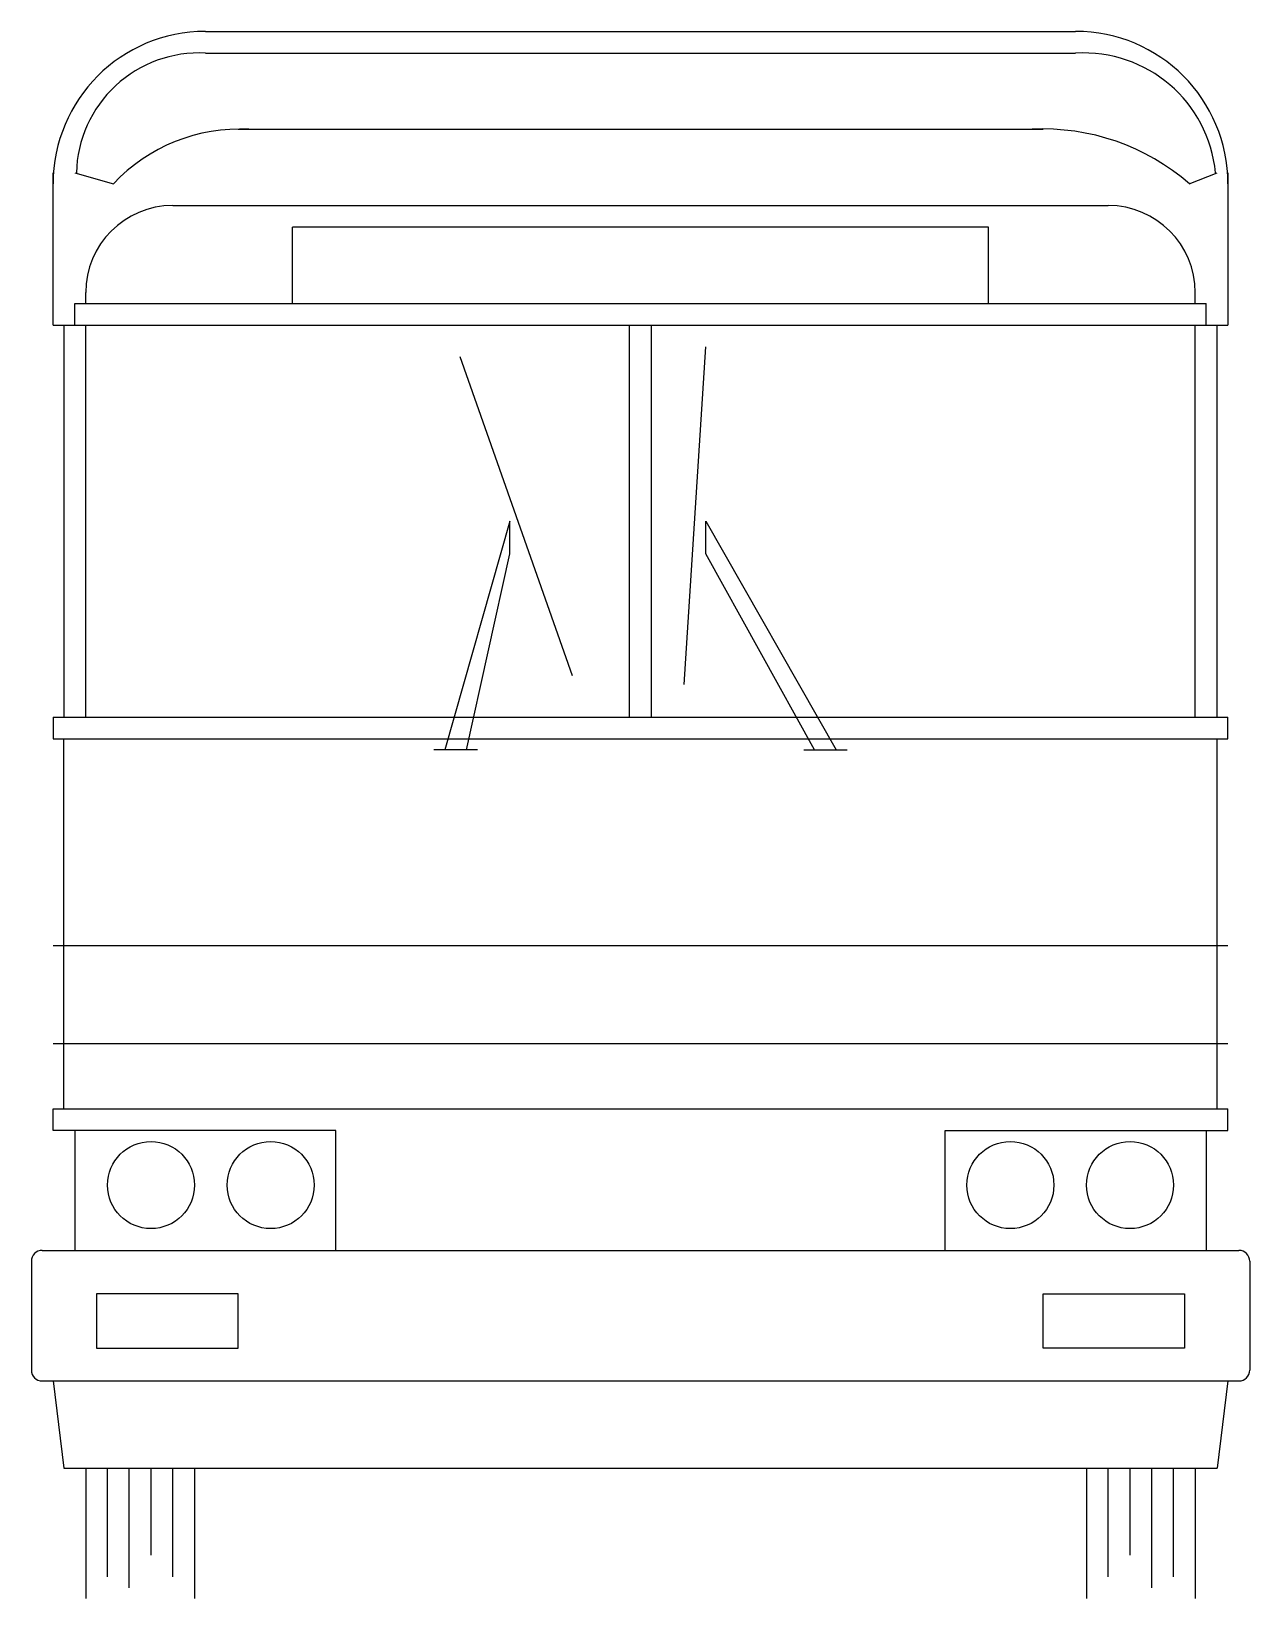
# Model space of a CAD drawing. Header units: millimetres. Extents: x -3171.37 to -3169.13, y 1919.51 to 1922.39.
import ezdxf

# ---------------------------------------------------------------- set-up
doc = ezdxf.new("R2010")
doc.units = ezdxf.units.MM
doc.header["$LTSCALE"] = 10
doc.layers.add('Veículos', color=2, linetype='Continuous')

msp = doc.modelspace()

# ---------------------------------------------------------------- linework, layer by layer
at = {"layer": 'Veículos'}
for p, q in [((-3171.0532, 1922.3922), (-3169.4532, 1922.3922)), ((-3171.0532, 1922.3522), (-3169.4532, 1922.3522)), ((-3170.9932, 1922.2122), (-3169.5132, 1922.2122)), ((-3171.3332, 1921.8522), (-3171.3332, 1922.1322)), ((-3171.2932, 1922.1322), (-3171.2223, 1922.1122)), ((-3169.2442, 1922.1122), (-3169.1932, 1922.1322)), ((-3169.1732, 1922.1322), (-3169.1732, 1921.8522)), ((-3171.1132, 1922.0722), (-3169.3932, 1922.0722)), ((-3169.6132, 1922.0322), (-3170.8932, 1922.0322)), ((-3170.8932, 1921.8922), (-3170.8932, 1922.0322)), ((-3169.6132, 1921.8922), (-3169.6132, 1922.0322)), ((-3171.2732, 1921.8922), (-3171.2732, 1921.9122)), ((-3169.2332, 1921.8922), (-3169.2332, 1921.9122)), ((-3171.2932, 1921.8922), (-3169.2132, 1921.8922)), ((-3171.2932, 1921.8522), (-3171.2932, 1921.8922)), ((-3169.2132, 1921.8522), (-3169.2132, 1921.8922)), ((-3171.3332, 1921.8522), (-3169.1732, 1921.8522)), ((-3171.3132, 1921.8522), (-3171.3132, 1921.1322)), ((-3171.2732, 1921.1322), (-3171.2732, 1921.8522)), ((-3170.2732, 1921.1322), (-3170.2732, 1921.8522)), ((-3170.2332, 1921.1322), (-3170.2332, 1921.8522)), ((-3169.2332, 1921.1322), (-3169.2332, 1921.8522)), ((-3169.1932, 1921.1322), (-3169.1932, 1921.8522)), ((-3170.1732, 1921.1922), (-3170.1332, 1921.8122)), ((-3170.3782, 1921.2081), (-3170.5845, 1921.7941)), ((-3170.4932, 1921.4922), (-3170.6132, 1921.0722)), ((-3170.4932, 1921.4322), (-3170.4932, 1921.4922)), ((-3170.1332, 1921.4922), (-3169.8932, 1921.0722)), ((-3170.1332, 1921.4322), (-3170.1332, 1921.4922)), ((-3170.5732, 1921.0722), (-3170.4932, 1921.4322)), ((-3169.9332, 1921.0722), (-3170.1332, 1921.4322)), ((-3171.3332, 1921.1322), (-3169.1732, 1921.1322)), ((-3171.3332, 1921.1322), (-3171.3332, 1921.0922)), ((-3169.1732, 1921.0922), (-3169.1732, 1921.1322)), ((-3171.3332, 1921.0922), (-3169.1732, 1921.0922)), ((-3171.3132, 1920.4122), (-3171.3132, 1921.0922)), ((-3169.1932, 1920.4122), (-3169.1932, 1921.0922)), ((-3170.5532, 1921.0722), (-3170.6332, 1921.0722)), ((-3169.9532, 1921.0722), (-3169.8732, 1921.0722)), ((-3171.3332, 1920.7122), (-3169.1732, 1920.7122)), ((-3171.3332, 1920.5322), (-3169.1732, 1920.5322)), ((-3171.3332, 1920.3722), (-3171.3332, 1920.4122)), ((-3171.3332, 1920.4122), (-3169.1732, 1920.4122)), ((-3169.1732, 1920.3722), (-3169.1732, 1920.4122)), ((-3170.8132, 1920.3722), (-3171.3332, 1920.3722)), ((-3171.2932, 1920.3722), (-3171.2932, 1920.1522)), ((-3170.8132, 1920.1522), (-3170.8132, 1920.3722)), ((-3169.6932, 1920.3722), (-3169.1732, 1920.3722)), ((-3169.6932, 1920.1522), (-3169.6932, 1920.3722)), ((-3169.2132, 1920.3722), (-3169.2132, 1920.1522)), ((-3171.3732, 1920.1322), (-3171.3732, 1919.9322)), ((-3171.3532, 1920.1522), (-3169.1532, 1920.1522)), ((-3169.1332, 1920.1322), (-3169.1332, 1919.9322)), ((-3171.2532, 1920.0722), (-3171.2532, 1919.9722)), ((-3170.9932, 1920.0722), (-3171.2532, 1920.0722)), ((-3170.9932, 1919.9722), (-3170.9932, 1920.0722)), ((-3169.5132, 1920.0722), (-3169.2532, 1920.0722)), ((-3169.5132, 1919.9722), (-3169.5132, 1920.0722)), ((-3169.2532, 1920.0722), (-3169.2532, 1919.9722)), ((-3171.2532, 1919.9722), (-3170.9932, 1919.9722)), ((-3169.2532, 1919.9722), (-3169.5132, 1919.9722)), ((-3171.3532, 1919.9122), (-3169.1532, 1919.9122)), ((-3171.3332, 1919.9122), (-3171.3132, 1919.7522)), ((-3169.1732, 1919.9122), (-3169.1932, 1919.7522)), ((-3171.3132, 1919.7522), (-3169.1932, 1919.7522)), ((-3171.2732, 1919.7522), (-3171.2732, 1919.5122)), ((-3171.2332, 1919.5522), (-3171.2332, 1919.7522)), ((-3171.1932, 1919.5322), (-3171.1932, 1919.7522)), ((-3171.1532, 1919.5922), (-3171.1532, 1919.7522)), ((-3171.1132, 1919.5522), (-3171.1132, 1919.7522)), ((-3171.0732, 1919.7522), (-3171.0732, 1919.5122)), ((-3169.4332, 1919.7522), (-3169.4332, 1919.5122)), ((-3169.3932, 1919.5522), (-3169.3932, 1919.7522)), ((-3169.3532, 1919.5922), (-3169.3532, 1919.7522)), ((-3169.3132, 1919.5322), (-3169.3132, 1919.7522)), ((-3169.2732, 1919.5522), (-3169.2732, 1919.7522)), ((-3169.2332, 1919.7522), (-3169.2332, 1919.5122))]:
    msp.add_line(p, q, dxfattribs=at)
for centre in [(-3171.1532, 1920.2722), (-3170.9332, 1920.2722), (-3169.5732, 1920.2722), (-3169.3532, 1920.2722)]:
    msp.add_circle(centre, 0.08, dxfattribs=at)
for centre, radius, start, end in [((-3171.0532, 1922.1122), 0.28, 90, 180), ((-3169.4532, 1922.1122), 0.28, 0, 90), ((-3171.0649, 1922.127), 0.2255, 87.0413, 178.667), ((-3169.4386, 1922.109), 0.2436, 5.462, 93.4371), ((-3170.9898, 1921.8932), 0.3194, 87.0318, 136.7173), ((-3169.5132, 1921.8023), 0.4105, 49.0412, 92.7949), ((-3171.1132, 1921.9122), 0.16, 90, 180), ((-3169.3932, 1921.9122), 0.16, 0, 90), ((-3171.3532, 1920.1322), 0.02, 90, 180), ((-3169.1532, 1920.1322), 0.02, 0, 90), ((-3171.3532, 1919.9322), 0.02, 180, 270), ((-3169.1532, 1919.9322), 0.02, 270, 0)]:
    msp.add_arc(centre, radius, start, end, dxfattribs=at)

doc.saveas('drawing.dxf')
